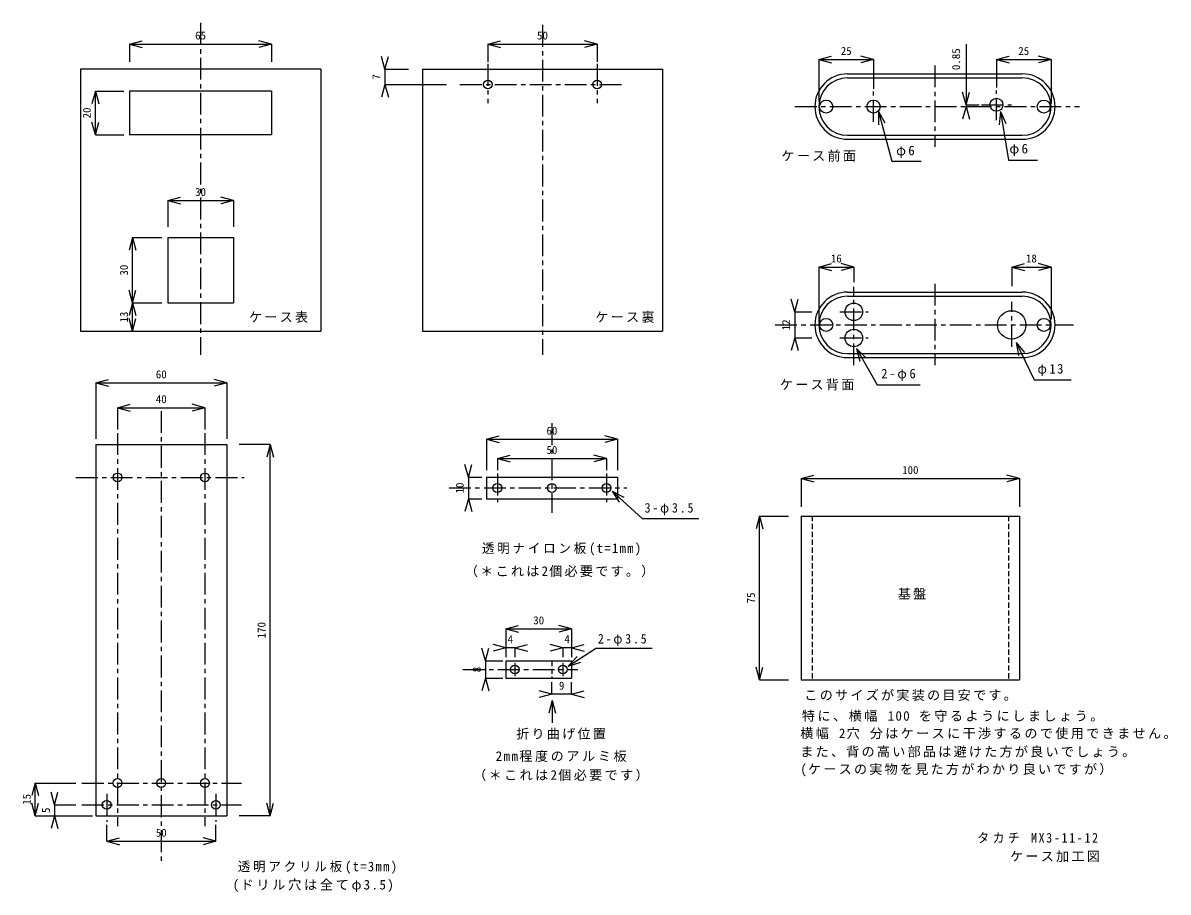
# Model space of a CAD drawing. Units: millimetres, scale not verified. Extents: x -263 to 261, y -200 to 198.
import ezdxf
from ezdxf.enums import TextEntityAlignment as Align

# ---------------------------------------------------------------- set-up
doc = ezdxf.new("R2010")
doc.units = ezdxf.units.MM
doc.header["$LTSCALE"] = 2
doc.linetypes.add('CHAIN1', pattern=[8, 5, -1, 1, -1])
doc.linetypes.add('DASHED1', pattern=[1.8, 1.2, -0.6])
doc.layers.add('0-0', color=4, linetype='Continuous')
doc.styles.add('ＭＳ ゴシック', font='')
doc.styles.get('ＭＳ ゴシック').set_extended_font_data('MS Gothic')

msp = doc.modelspace()

# ---------------------------------------------------------------- linework, layer by layer
at = {"layer": '0-0', "color": 7, "linetype": 'CHAIN1'}
for p, q in [((-181.991, 197.706), (-181.991, 45.617)), ((-25.453, 196.792), (-25.453, 45.617)), ((-181.991, 183.866), (-181.991, 183.561)), ((-50.453, 178.917), (-50.453, 160.897)), ((-0.453, 178.917), (-0.453, 160.897)), ((154.27, 178.188), (154.27, 140.921)), ((-63.269, 169.455), (11.789, 169.455)), ((126.12, 152.407), (126.12, 166.272)), ((182.42, 153.218), (182.42, 166.702)), ((90.123, 159.367), (220.468, 159.367)), ((175.65, 160.217), (189.342, 160.217)), ((117.12, 40.868), (117.12, 76.758)), ((154.27, 78.188), (154.27, 40.921)), ((189.42, 49.382), (189.42, 69.968)), ((110.675, 65.367), (123.653, 65.367)), ((81.068, 59.367), (217.658, 59.367)), ((110.675, 53.367), (123.653, 53.367)), ((-199.989, 19.9), (-199.989, -188.151)), ((-21.111, 14.283), (-21.111, -26.706)), ((-219.989, 9.785), (-219.989, -170.219)), ((-179.989, 9.785), (-179.989, -170.219)), ((-46.111, -8.744), (-46.111, -21.902)), ((3.889, -8.744), (3.889, -21.902)), ((-239.101, -10.493), (-162.088, -10.493)), ((-68.209, -15.348), (13.155, -15.348)), ((-61.917, -98.529), (-9.245, -98.529)), ((-38.163, -95.529), (-38.163, -101.529)), ((-16.163, -95.529), (-16.163, -101.529)), ((-236.343, -150.493), (-163.237, -150.493)), ((-224.989, -155.463), (-224.989, -168.355)), ((-174.989, -155.463), (-174.989, -168.355)), ((-236.343, -160.493), (-163.237, -160.493))]:
    msp.add_line(p, q, dxfattribs=at)
at = {"layer": '0-0'}
for p, q in [((-214.491, 187.996), (-208.695, 189.549)), ((-149.491, 187.996), (-155.287, 189.549)), ((-50.453, 187.996), (-44.658, 189.549)), ((-0.453, 187.996), (-6.249, 189.549)), ((-214.491, 187.996), (-149.491, 187.996)), ((-214.491, 187.996), (-208.695, 186.443)), ((-214.491, 187.996), (-214.491, 179.931)), ((-149.491, 187.996), (-155.287, 186.443)), ((-149.491, 187.996), (-149.491, 179.931)), ((-50.453, 187.996), (-0.453, 187.996)), ((-50.453, 187.996), (-44.658, 186.443)), ((-50.453, 187.996), (-50.453, 179.931)), ((-0.453, 187.996), (-6.249, 186.443)), ((-0.453, 187.996), (-0.453, 179.931)), ((168.503, 187.886), (168.503, 159.367)), ((-97.556, 176.455), (-99.109, 182.25)), ((-97.556, 176.455), (-96.003, 182.25)), ((101.12, 180.911), (106.916, 182.464)), ((101.12, 180.911), (126.12, 180.911)), ((101.12, 180.911), (106.916, 179.358)), ((101.12, 180.911), (101.12, 161.622)), ((126.12, 180.911), (120.325, 182.464)), ((126.12, 180.911), (120.325, 179.358)), ((126.12, 180.911), (126.12, 167.563)), ((182.42, 180.911), (188.216, 182.464)), ((182.42, 180.911), (207.42, 180.911)), ((182.42, 180.911), (188.216, 179.358)), ((182.42, 180.911), (182.42, 168.08)), ((207.42, 180.911), (201.625, 182.464)), ((207.42, 180.911), (201.625, 179.358)), ((207.42, 180.911), (207.42, 160.847)), ((-97.556, 176.455), (-97.556, 169.455)), ((-97.556, 176.455), (-86.803, 176.455)), ((-97.556, 169.455), (-99.109, 163.659)), ((-97.556, 169.455), (-96.003, 163.659)), ((-97.556, 169.455), (-69.329, 169.455)), ((-230.176, 166.455), (-231.729, 160.659)), ((-230.176, 146.455), (-230.176, 166.455)), ((-230.176, 166.455), (-228.623, 160.659)), ((-230.176, 166.455), (-217.183, 166.455)), ((168.503, 160.217), (166.95, 166.013)), ((168.503, 160.217), (170.055, 166.013)), ((168.503, 159.367), (166.95, 153.572)), ((168.503, 160.217), (174.53, 160.217)), ((168.503, 159.367), (170.055, 153.572)), ((168.503, 159.367), (174.53, 159.367)), ((-230.176, 146.455), (-231.729, 152.25)), ((-230.176, 146.455), (-228.623, 152.25)), ((-230.176, 146.455), (-217.183, 146.455)), ((-196.991, 116.309), (-191.195, 117.862)), ((-196.991, 116.309), (-166.991, 116.309)), ((-196.991, 116.309), (-191.195, 114.756)), ((-196.991, 116.309), (-196.991, 104.212)), ((-166.991, 116.309), (-172.787, 117.862)), ((-166.991, 116.309), (-172.787, 114.756)), ((-166.991, 116.309), (-166.991, 104.212)), ((-213.151, 99.455), (-214.704, 93.659)), ((-213.151, 69.455), (-213.151, 99.455)), ((-213.151, 99.455), (-211.598, 93.659)), ((-213.151, 99.455), (-199.709, 99.455)), ((101.12, 85.868), (106.916, 87.421)), ((101.12, 85.868), (117.12, 85.868)), ((101.12, 85.868), (106.916, 84.315)), ((101.12, 85.868), (101.12, 60.618)), ((117.12, 85.868), (111.325, 87.421)), ((117.12, 85.868), (111.325, 84.315)), ((117.12, 85.868), (117.12, 78.92)), ((189.42, 85.868), (195.216, 87.421)), ((189.42, 85.868), (207.42, 85.868)), ((189.42, 85.868), (195.216, 84.315)), ((189.42, 85.868), (189.42, 77.056)), ((207.42, 85.868), (201.625, 87.421)), ((207.42, 85.868), (201.625, 84.315)), ((207.42, 85.868), (207.42, 61.973)), ((-213.151, 69.455), (-214.704, 75.25)), ((-213.151, 69.455), (-211.598, 75.25)), ((-213.151, 69.455), (-214.704, 63.659)), ((-213.151, 56.455), (-213.151, 69.455)), ((-213.151, 69.455), (-211.598, 63.659)), ((-213.151, 69.455), (-199.709, 69.455)), ((-213.151, 69.455), (-199.709, 69.455)), ((90.05, 65.367), (88.497, 71.163)), ((90.05, 65.367), (91.603, 71.163)), ((90.05, 65.367), (90.05, 53.367)), ((90.05, 65.367), (97.845, 65.367)), ((-213.151, 56.455), (-214.704, 62.25)), ((-213.151, 56.455), (-211.598, 62.25)), ((-213.151, 56.455), (-199.709, 56.455)), ((90.05, 53.367), (88.497, 47.572)), ((90.05, 53.367), (91.603, 47.572)), ((90.05, 53.367), (97.845, 53.367)), ((-229.989, 32.784), (-224.193, 34.337)), ((-229.989, 32.784), (-169.989, 32.784)), ((-229.989, 32.784), (-224.193, 31.231)), ((-229.989, 32.784), (-229.989, 7.201)), ((-169.989, 32.784), (-175.784, 34.337)), ((-169.989, 32.784), (-175.784, 31.231)), ((-169.989, 32.784), (-169.989, 7.201)), ((-219.989, 21.423), (-214.193, 22.976)), ((-219.989, 21.423), (-219.989, 11.372)), ((-219.989, 21.423), (-214.193, 19.87)), ((-219.989, 21.423), (-179.989, 21.423)), ((-179.989, 21.423), (-185.784, 22.976)), ((-179.989, 21.423), (-185.784, 19.87)), ((-179.989, 21.423), (-179.989, 11.372)), ((-51.111, 6.966), (-45.316, 8.519)), ((-51.111, 6.966), (8.889, 6.966)), ((-51.111, 6.966), (-45.316, 5.413)), ((-51.111, 6.966), (-51.111, -7.17)), ((8.889, 6.966), (3.093, 8.519)), ((8.889, 6.966), (3.093, 5.413)), ((8.889, 6.966), (8.889, -7.17)), ((-150.163, 4.507), (-164.265, 4.507)), ((-150.163, 4.507), (-151.716, -1.288)), ((-150.163, -165.493), (-150.163, 4.507)), ((-150.163, 4.507), (-148.61, -1.288)), ((-59.395, -10.348), (-60.948, -4.552)), ((-59.395, -10.348), (-57.842, -4.552)), ((-46.111, -1.848), (-40.316, -0.295)), ((-46.111, -1.848), (3.889, -1.848)), ((-46.111, -1.848), (-40.316, -3.401)), ((-46.111, -1.848), (-46.111, -7.17)), ((3.889, -1.848), (-1.907, -0.295)), ((3.889, -1.848), (-1.907, -3.401)), ((3.889, -1.848), (3.889, -7.17)), ((-59.395, -10.348), (-59.395, -20.348)), ((-59.395, -10.348), (-53.241, -10.348)), ((92.995, -11.053), (98.79, -9.5)), ((192.995, -11.053), (187.199, -9.5)), ((92.995, -11.053), (192.995, -11.053)), ((92.995, -11.053), (98.79, -12.606)), ((92.995, -11.053), (92.995, -24.011)), ((192.995, -11.053), (187.199, -12.606)), ((192.995, -11.053), (192.995, -24.011)), ((-59.395, -20.348), (-60.948, -26.143)), ((-59.395, -20.348), (-57.842, -26.143)), ((-59.395, -20.348), (-53.241, -20.348)), ((73.938, -28.203), (72.385, -33.999)), ((73.938, -103.203), (73.938, -28.203)), ((73.938, -28.203), (75.491, -33.999)), ((73.938, -28.203), (87.278, -28.203)), ((-42.163, -79.912), (-36.367, -78.359)), ((-12.163, -79.912), (-17.958, -78.359)), ((-42.163, -79.912), (-12.163, -79.912)), ((-42.163, -79.912), (-36.367, -81.465)), ((-42.163, -79.912), (-42.163, -92.898)), ((-12.163, -79.912), (-17.958, -81.465)), ((-12.163, -79.912), (-12.163, -92.898)), ((-51.588, -94.529), (-53.141, -88.734)), ((-51.588, -94.529), (-50.035, -88.734)), ((-42.163, -88.583), (-47.958, -87.03)), ((-42.163, -88.583), (-47.958, -90.136)), ((-42.163, -88.583), (-42.163, -92.898)), ((-38.163, -88.583), (-42.163, -88.583)), ((-38.163, -88.583), (-32.367, -87.03)), ((-38.163, -88.583), (-38.163, -92.898)), ((-38.163, -88.583), (-32.367, -90.136)), ((-16.163, -88.583), (-21.958, -87.03)), ((-16.163, -88.583), (-21.958, -90.136)), ((-16.163, -88.583), (-16.163, -92.898)), ((-12.163, -88.583), (-16.163, -88.583)), ((-12.163, -88.583), (-6.367, -87.03)), ((-12.163, -88.583), (-12.163, -92.898)), ((-12.163, -88.583), (-6.367, -90.136)), ((-51.588, -94.529), (-51.588, -102.529)), ((-51.588, -94.529), (-43.584, -94.529)), ((73.938, -103.203), (72.385, -97.408)), ((73.938, -103.203), (75.491, -97.408)), ((-51.588, -102.529), (-53.141, -108.325)), ((-51.588, -102.529), (-50.035, -108.325)), ((-51.588, -102.529), (-43.584, -102.529)), ((-21.163, -109.845), (-21.163, -104.371)), ((-12.163, -109.845), (-12.163, -104.371)), ((73.938, -103.203), (87.278, -103.203)), ((-21.163, -109.845), (-26.958, -108.292)), ((-21.163, -109.845), (-26.958, -111.398)), ((-12.163, -109.845), (-21.163, -109.845)), ((-12.163, -109.845), (-6.367, -108.292)), ((-12.163, -109.845), (-6.367, -111.398)), ((-257.693, -150.493), (-259.246, -156.288)), ((-257.693, -165.493), (-257.693, -150.493)), ((-257.693, -150.493), (-256.14, -156.288)), ((-257.693, -150.493), (-239.088, -150.493)), ((-248.893, -160.493), (-250.446, -154.697)), ((-248.893, -160.493), (-247.34, -154.697)), ((-257.693, -165.493), (-259.246, -159.697)), ((-257.693, -165.493), (-256.14, -159.697)), ((-248.893, -160.493), (-248.893, -165.493)), ((-248.893, -160.493), (-239.088, -160.493)), ((-150.163, -165.493), (-151.716, -159.697)), ((-150.163, -165.493), (-148.61, -159.697)), ((-257.693, -165.493), (-239.088, -165.493)), ((-248.893, -165.493), (-250.446, -171.288)), ((-248.893, -165.493), (-247.34, -171.288)), ((-248.893, -165.493), (-231.546, -165.493)), ((-150.163, -165.493), (-164.265, -165.493)), ((-224.989, -177.209), (-224.989, -169.667)), ((-174.989, -177.209), (-174.989, -169.667)), ((-224.989, -177.209), (-219.193, -175.657)), ((-224.989, -177.209), (-174.989, -177.209)), ((-224.989, -177.209), (-219.193, -178.762)), ((-174.989, -177.209), (-180.784, -175.657)), ((-174.989, -177.209), (-180.784, -178.762))]:
    msp.add_line(p, q, dxfattribs=at)
at = {"layer": '0-0', "color": 7}
for p, q in [((-126.991, 176.455), (-126.991, 56.455)), ((-80.453, 176.455), (29.547, 176.455)), ((-80.453, 176.455), (-80.453, 56.455)), ((29.547, 176.455), (29.547, 56.455)), ((114.27, 174.367), (194.27, 174.367)), ((114.27, 172.517), (194.27, 172.517)), ((-214.491, 166.455), (-214.491, 146.455)), ((-149.491, 166.455), (-214.491, 166.455)), ((-149.491, 166.455), (-149.491, 146.455)), ((128.349, 157.044), (134.45, 134.335)), ((128.349, 157.044), (131.353, 151.849)), ((128.349, 157.044), (128.353, 151.044)), ((184.273, 157.044), (183.701, 151.071)), ((184.273, 157.044), (188.001, 134.844)), ((184.273, 157.044), (186.764, 151.585)), ((-149.491, 146.455), (-214.491, 146.455)), ((114.27, 146.217), (194.27, 146.217)), ((114.27, 144.367), (194.27, 144.367)), ((134.45, 134.335), (148.007, 134.335)), ((188.001, 134.844), (201.22, 134.844)), ((-196.991, 99.455), (-196.991, 69.455)), ((114.27, 74.367), (194.27, 74.367)), ((-196.991, 69.455), (-166.991, 69.455)), ((114.27, 72.517), (194.27, 72.517)), ((-236.991, 56.455), (-126.991, 56.455)), ((-80.453, 56.455), (29.547, 56.455)), ((118.351, 48.586), (127.841, 31.978)), ((118.351, 48.586), (122.575, 44.324)), ((118.351, 48.586), (119.878, 42.783)), ((191.391, 51.297), (199.694, 34.181)), ((191.391, 51.297), (195.317, 46.76)), ((191.391, 51.297), (192.523, 45.405)), ((114.27, 46.217), (194.27, 46.217)), ((114.27, 44.367), (194.27, 44.367)), ((127.841, 31.978), (147.499, 31.978)), ((199.694, 34.181), (216.641, 34.181)), ((-229.989, 4.507), (-169.989, 4.507)), ((-229.989, 4.507), (-229.989, -165.493)), ((-169.989, 4.507), (-169.989, -165.493)), ((-51.111, -10.348), (8.889, -10.348)), ((8.889, -10.348), (8.889, -20.348)), ((6.479, -16.77), (20.2, -29.347)), ((6.479, -16.77), (11.801, -19.541)), ((6.479, -16.77), (9.702, -21.83)), ((20.2, -29.347), (46.116, -29.347)), ((92.995, -28.203), (92.995, -103.203)), ((92.995, -28.203), (192.995, -28.203)), ((192.995, -28.203), (192.995, -103.203)), ((-13.631, -96.954), (-1.108, -88.82)), ((24.713, -88.82), (-1.108, -88.82)), ((-13.631, -96.954), (-9.617, -92.495)), ((-42.163, -94.529), (-12.163, -94.529)), ((-42.163, -94.529), (-42.163, -102.529)), ((-13.631, -96.954), (-7.925, -95.099)), ((-12.163, -94.529), (-12.163, -102.529)), ((-42.163, -102.529), (-12.163, -102.529)), ((-12.163, -101.319), (-12.163, -101.529)), ((92.995, -103.203), (192.995, -103.203)), ((-20.975, -112.738), (-22.528, -118.534)), ((-20.975, -112.738), (-20.975, -122.975)), ((-20.975, -112.738), (-19.422, -118.534)), ((-229.989, -165.493), (-169.989, -165.493))]:
    msp.add_line(p, q, dxfattribs=at)
at = {"layer": '0-0', "color": 7, "linetype": 'DASHED1'}
for p, q in [((97.995, -28.203), (97.995, -103.203)), ((187.995, -28.203), (187.995, -103.203)), ((-21.163, -94.529), (-21.163, -102.529))]:
    msp.add_line(p, q, dxfattribs=at)
at = {"layer": '0-0', "color": 7}
for points in [[(-126.991, 176.455), (-236.991, 176.455), (-236.991, 56.455)], [(-196.991, 99.455), (-166.991, 99.455), (-166.991, 69.455)], [(-51.111, -10.348), (-51.111, -20.348), (8.889, -20.348)]]:
    msp.add_lwpolyline(points, dxfattribs=at)
for centre, radius in [((-50.453, 169.455), 2), ((-0.453, 169.455), 2), ((182.42, 160.217), 3), ((104.47, 159.367), 3), ((126.12, 159.367), 3), ((204.07, 159.367), 3), ((117.12, 65.367), 4), ((189.42, 59.367), 6.5), ((104.47, 59.367), 3), ((204.07, 59.367), 3), ((117.12, 53.367), 4), ((-219.989, -10.493), 2), ((-179.989, -10.493), 2), ((-46.111, -15.348), 2), ((-21.111, -15.348), 2), ((3.889, -15.348), 2), ((-38.163, -98.529), 2), ((-16.163, -98.529), 2), ((-219.989, -150.493), 2), ((-199.989, -150.493), 2), ((-179.989, -150.493), 2), ((-224.989, -160.493), 2), ((-174.989, -160.493), 2)]:
    msp.add_circle(centre, radius, dxfattribs=at)
for centre, radius, start, end in [((114.27, 159.367), 15, 90, 270), ((194.27, 159.367), 15, 270, 90), ((114.27, 159.367), 13.15, 90, 270), ((194.27, 159.367), 13.15, 270, 90), ((114.27, 59.367), 15, 90, 270), ((194.27, 59.367), 15, 270, 90), ((114.27, 59.367), 13.15, 90, 270), ((194.27, 59.367), 13.15, 270, 90)]:
    msp.add_arc(centre, radius, start, end, dxfattribs=at)

# ---------------------------------------------------------------- texts
at = {"layer": '0-0', "style": 'ＭＳ ゴシック'}
for s, p in [('65', (-184.491, 188.996)), ('50', (-27.953, 188.996)), ('25', (111.12, 181.911)), ('25', (192.42, 181.911)), ('30', (-184.491, 117.309)), ('16', (106.62, 86.868)), ('18', (195.92, 86.868)), ('60', (-202.489, 33.784)), ('40', (-202.489, 22.423)), ('60', (-23.611, 7.966)), ('50', (-23.611, -0.848)), ('100', (139.245, -10.053)), ('30', (-29.663, -78.912)), ('4', (-41.413, -87.583)), ('4', (-15.413, -87.583)), ('9', (-17.913, -108.845)), ('50', (-202.489, -176.209))]:
    msp.add_text(s, height=3.666, dxfattribs=at).set_placement(p, align=Align.BOTTOM_LEFT)
for s, p in [('0.85', (166.866, 176.083)), ('7', (-98.556, 171.705)), ('20', (-231.176, 153.955)), ('30', (-214.151, 81.955)), ('13', (-214.151, 60.455)), ('12', (89.05, 56.867)), ('10', (-60.395, -17.848)), ('75', (72.938, -68.203)), ('170', (-151.163, -84.243)), ('8', (-52.588, -99.779)), ('15', (-258.693, -160.493)), ('5', (-249.893, -164.243))]:
    msp.add_text(s, height=3.666, rotation=90, dxfattribs=at).set_placement(p, align=Align.BOTTOM_LEFT)
at = {"layer": '0-0', "color": 7, "char_height": 4.399, "attachment_point": 7, "style": 'ＭＳ ゴシック'}
for s, insert in [('\\T1.22;φ6', (188.34, 136.708)), ('\\T1.17;ケース前面', (83.998, 134.156)), ('\\T1.22;φ6', (136.484, 135.86)), ('\\T1.17;ケース表', (-159.834, 60.304)), ('\\T1.17;ケース裏', (-1.227, 60.304)), ('\\T1.29;\\W0.95;2-φ6', (129.705, 33.673)), ('\\T1.26;\\W0.95;φ13', (201.22, 35.876)), ('\\T1.17;ケース背面', (83.236, 29.347)), ('\\T1.32;\\W0.9;3-φ3.5', (21.343, -27.822)), ('\\T1.23;\\W0.95;透明ナイロン板(t=1mm)', (-53.182, -46.295)), ('\\T1.17;（＊これは2個必要です。）', (-60.963, -56.198)), ('\\T1.17;基盤', (137.205, -66.316)), ('\\T1.32;\\W0.9;2-φ3.5', (-0.075, -87.787)), ('\\T1.17;このサイズが実装の目安です。', (94.479, -112.908)), ('\\T1.19;特に、横幅\\~100\\~を守るようにしましょう。', (93.336, -122.436)), ('\\T1.17;折り曲げ位置', (-37.49, -130.613)), ('\\T1.18;横幅\\~2穴\\~分はケースに干渉するので使用できません。', (92.574, -130.44)), ('\\T1.2;2mm程度のアルミ板', (-46.87, -140.844)), ('\\T1.17;また、背の高い部品は避けた方が良いでしょう。', (92.574, -138.825)), ('\\T1.17;(ケースの実物を見た方がわかり良いですが）', (92.613, -147.495)), ('\\T1.18;（＊これは2個必要です）', (-57.16, -149.61)), ('\\T1.3;\\W0.9;タカチ\\~MX3-11-12', (173.671, -178.032)), ('\\T1.17;ケース加工図', (188.657, -186.751)), ('\\T1.23;\\W0.95;透明アクリル板(t=3mm)', (-164.939, -192.087)), ('\\T1.21;(ドリル穴は全てφ3.5)', (-167.314, -200.472))]:
    msp.add_mtext(s, dxfattribs=dict(at, insert=insert))

doc.saveas('drawing.dxf')
